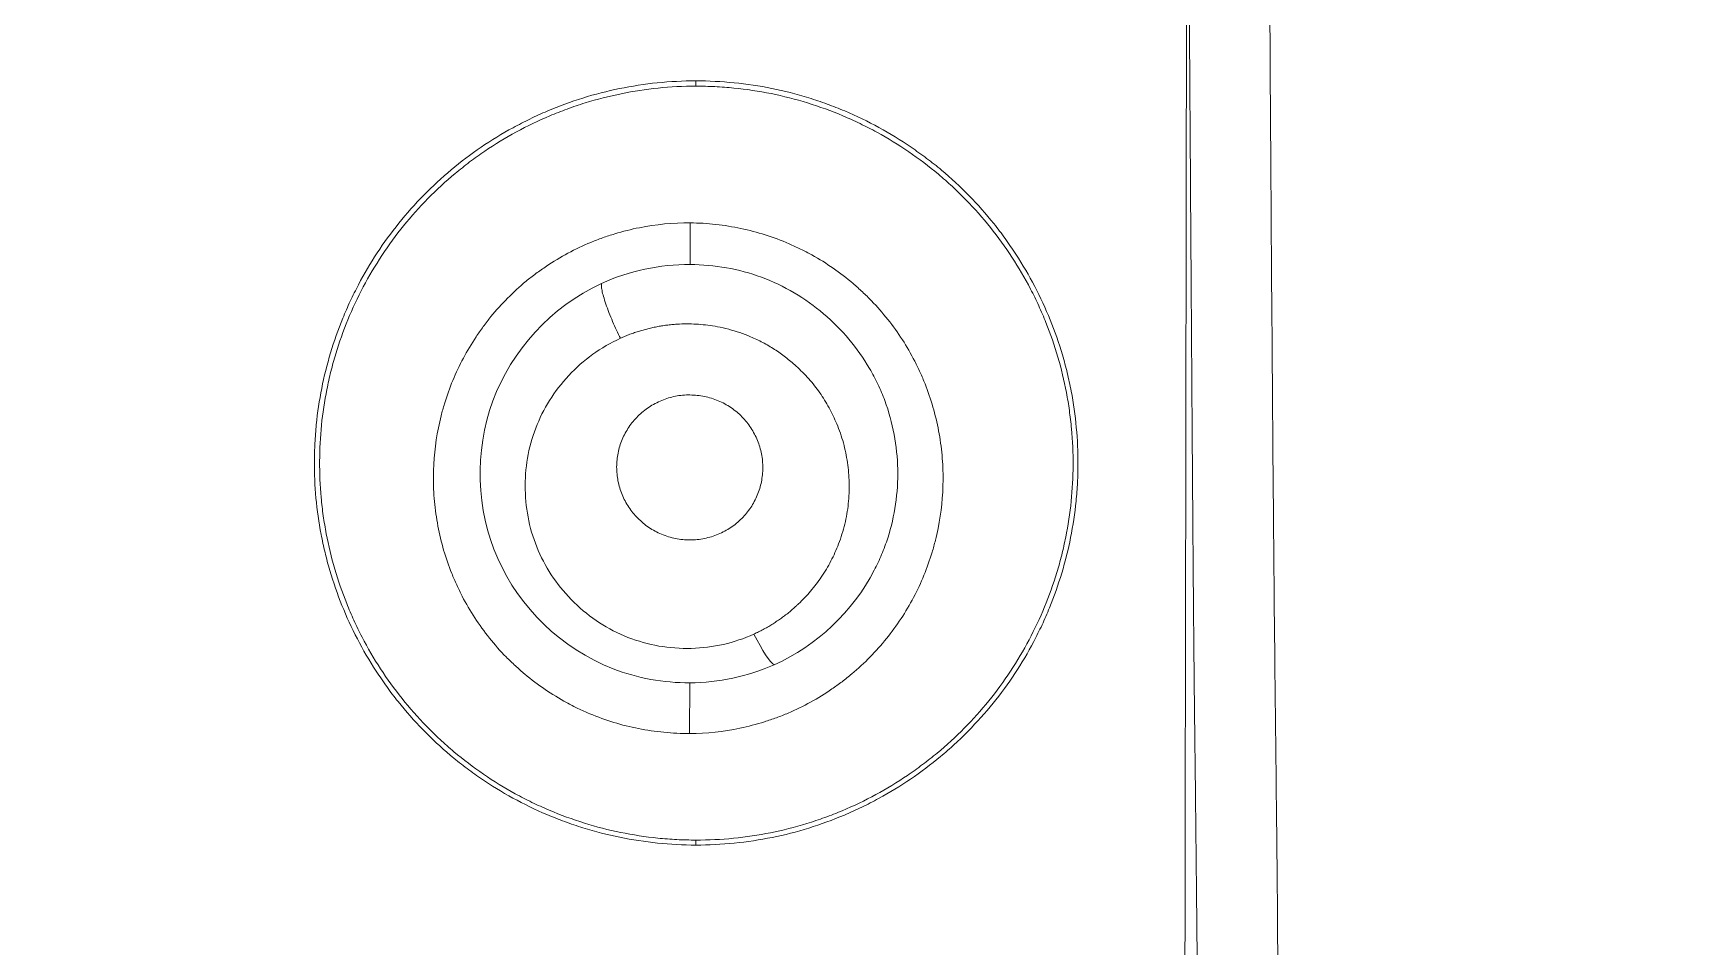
# Model space of a CAD drawing. Extents: x 541 to 1062, y 0 to 382.
# Drawn here: x 886.63 to 896.96, y 237.93 to 243.62 of the extents above; entities that cross this region are included whole.
import ezdxf

# ---------------------------------------------------------------- set-up
doc = ezdxf.new("R2010")
doc.units = 0
doc.header["$LTSCALE"] = 10
doc.header["$MEASUREMENT"] = 0
doc.layers.add('1', color=7, linetype='CONTINUOUS')

msp = doc.modelspace()

# ---------------------------------------------------------------- linework, layer by layer
at = {"layer": '1', "color": 7, "linetype": 'Continuous', "lineweight": 13}
for p, q in [((890.76, 243.324), (890.76, 243.291)), ((890.724, 242.181), (890.725, 242.439)), ((890.722, 239.573), (890.721, 239.258)), ((890.76, 238.563), (890.76, 238.594))]:
    msp.add_line(p, q, dxfattribs=at)
at = {"layer": '1', "color": 7, "linetype": 'Continuous', "lineweight": 18}
for radius, start, end in [(45.353, 90, 267.6206), (45.353, 272.3738, 90), (41.78, 282.5334, 97.4666), (41.2, 90, 267.3523), (41.2, 272.6477, 90), (41.78, 102.5334, 267.3912)]:
    msp.add_arc((895.7, 276.074), radius, start, end, dxfattribs=at)
at = {"layer": '1', "color": 7, "linetype": 'Continuous', "lineweight": 13}
msp.add_ellipse((891.132, 239.958), major_axis=(0.124, -0.273), ratio=0.145294, start_param=4.944851, end_param=6.106534, dxfattribs=at)
at = {"layer": '1', "color": 7, "linetype": 'Continuous', "lineweight": 18}
msp.add_rational_spline([(928.153, 243.621), (962.121, 277.589), (943.738, 321.97), (895.7, 321.97)], [1, 0.588455621576, 0.588455621576, 1], degree=3, dxfattribs=at)
at = {"layer": '1', "color": 7, "linetype": 'Continuous', "lineweight": 13}
for points, degree, knots in [([(893.803, 233.752), (891.665, 233.848), (889.534, 234.106), (884.716, 235.064), (882.05, 235.873), (876.926, 237.995), (874.469, 239.309), (869.858, 242.39), (867.704, 244.157), (863.783, 248.078), (862.015, 250.232), (858.934, 254.843), (857.621, 257.3), (855.499, 262.424), (854.69, 265.09), (853.608, 270.529), (853.335, 273.302), (853.335, 276.074)], 3, [0, 0, 0, 0, 0.099316, 0.099316, 0.227986, 0.227986, 0.356655, 0.356655, 0.485324, 0.485324, 0.613993, 0.613993, 0.742662, 0.742662, 0.871331, 0.871331, 1, 1, 1, 1]), ([(894.367, 227.368), (894.368, 227.39), (894.37, 227.435), (894.371, 227.495), (894.372, 227.544), (894.372, 227.57), (894.375, 227.711), (894.377, 227.924), (894.38, 228.225), (894.381, 228.362), (894.382, 228.455), (894.382, 228.503), (894.385, 228.937), (894.389, 229.6), (894.391, 230.441), (894.392, 230.869), (894.393, 231.053), (894.393, 231.175), (894.393, 231.237), (894.394, 231.789), (894.395, 232.534), (894.395, 233.415), (894.395, 233.796), (894.395, 234.05), (894.395, 234.178), (894.395, 234.561), (894.395, 234.946), (894.395, 235.399), (894.394, 235.596), (894.394, 235.727), (894.394, 235.792), (894.393, 236.123), (894.393, 236.531), (894.391, 236.934), (894.39, 237.199), (894.39, 237.329), (894.387, 237.965), (894.384, 238.366), (894.38, 238.751), (894.379, 238.793), (894.378, 238.876), (894.377, 238.999), (894.374, 239.277), (894.371, 239.509), (894.369, 239.706), (894.369, 239.746), (894.368, 239.827), (894.366, 239.949), (894.364, 240.242), (894.358, 240.859), (894.354, 241.433), (894.351, 241.881), (894.35, 241.931), (894.349, 242.031), (894.348, 242.181), (894.346, 242.534), (894.341, 243.248), (894.332, 244.7), (894.324, 245.963), (894.319, 246.791)], 3, [0, 0, 0, 0, 0.013839, 0.021922, 0.021922, 0.030005, 0.030005, 0.062338, 0.078505, 0.086588, 0.086588, 0.094671, 0.094671, 0.159338, 0.191671, 0.207837, 0.215921, 0.215921, 0.224004, 0.224004, 0.28867, 0.321004, 0.33717, 0.33717, 0.353337, 0.353337, 0.38567, 0.401836, 0.40992, 0.40992, 0.418003, 0.418003, 0.450336, 0.466503, 0.466503, 0.482669, 0.482669, 0.547336, 0.547336, 0.555419, 0.555419, 0.563502, 0.579669, 0.612002, 0.612002, 0.620085, 0.620085, 0.628169, 0.644335, 0.676668, 0.741335, 0.741335, 0.749418, 0.749418, 0.757501, 0.773668, 0.806001, 0.870667, 1, 1, 1, 1]), ([(893.861, 227.809), (893.873, 227.721), (893.882, 228.859), (893.89, 229.809), (893.893, 231.33), (893.896, 232.664), (893.895, 234.154), (893.895, 235.989), (893.89, 236.998), (893.888, 237.566), (893.882, 238.141), (893.877, 238.648), (893.872, 239.093), (893.863, 239.768), (893.853, 241.247), (893.846, 242.256), (893.836, 243.78), (893.824, 245.659), (893.821, 246.11)], 2, [0, 0, 0, 0.125, 0.125, 0.25, 0.25, 0.375, 0.375, 0.5, 0.5, 0.5625, 0.5625, 0.625, 0.625, 0.75, 0.75, 0.892857, 0.892857, 1, 1, 1]), ([(891.247, 239.686), (891.517, 239.806), (891.765, 240.044), (891.904, 240.34), (891.932, 240.407), (891.945, 240.441), (891.978, 240.545), (892.027, 240.757), (892.021, 241.051), (891.963, 241.263), (891.925, 241.366), (891.911, 241.4), (891.879, 241.467), (891.792, 241.631), (891.622, 241.834), (891.438, 241.965), (891.308, 242.042), (891.24, 242.074), (891.027, 242.153), (890.876, 242.179), (890.724, 242.18)], 3, [0, 0, 0, 0, 0.25, 0.28125, 0.28125, 0.3125, 0.3125, 0.375, 0.5, 0.5625, 0.5625, 0.59375, 0.59375, 0.625, 0.75, 0.8125, 0.8125, 0.875, 0.875, 1, 1, 1, 1]), ([(890.172, 242.062), (889.854, 241.915), (889.611, 241.645), (889.378, 241.014), (889.389, 240.655), (889.66, 240.042), (889.921, 239.787), (890.396, 239.602), (890.559, 239.573), (890.722, 239.574)], 3, [0, 0, 0, 0, 0.287864, 0.287864, 0.575729, 0.575729, 0.863593, 0.863593, 1, 1, 1, 1]), ([(890.172, 242.062), (890.171, 242.058), (890.17, 242.053), (890.171, 242.038), (890.173, 242.029), (890.177, 242.007), (890.18, 241.994), (890.188, 241.966), (890.193, 241.95), (890.205, 241.916), (890.211, 241.898), (890.225, 241.862), (890.233, 241.843), (890.249, 241.806), (890.257, 241.788), (890.273, 241.753), (890.281, 241.736), (890.289, 241.72)], 3, [0, 0, 0, 0, 0.125, 0.125, 0.25, 0.25, 0.375, 0.375, 0.5, 0.5, 0.625, 0.625, 0.75, 0.75, 0.875, 0.875, 1, 1, 1, 1])]:
    msp.add_open_spline(points, degree=degree, knots=knots, dxfattribs=at)
at = {"layer": '1', "color": 7, "linetype": 'Continuous', "lineweight": 18}
for points, knots in [([(893.804, 235.386), (893.769, 235.388), (893.7, 235.391), (893.596, 235.397), (893.491, 235.403), (893.386, 235.409), (893.281, 235.416), (893.174, 235.423), (893.068, 235.43), (892.961, 235.438), (892.853, 235.446), (892.745, 235.454), (892.636, 235.463), (892.527, 235.471), (892.417, 235.481), (892.307, 235.49), (892.197, 235.5), (892.086, 235.51), (891.974, 235.521), (891.862, 235.532), (891.749, 235.543), (891.636, 235.555), (891.523, 235.567), (891.409, 235.58), (891.294, 235.592), (891.179, 235.606), (891.064, 235.619), (890.948, 235.633), (890.832, 235.648), (890.715, 235.662), (890.598, 235.678), (890.48, 235.693), (890.362, 235.709), (890.243, 235.726), (890.124, 235.743), (890.004, 235.76), (889.884, 235.778), (889.764, 235.796), (889.643, 235.814), (889.521, 235.833), (889.399, 235.853), (889.277, 235.873), (889.154, 235.893), (889.031, 235.914), (888.907, 235.935), (888.783, 235.957), (888.659, 235.979), (888.534, 236.002), (888.408, 236.025), (888.282, 236.049), (888.156, 236.073), (888.029, 236.098), (887.902, 236.123), (887.775, 236.149), (887.647, 236.175), (887.518, 236.202), (887.389, 236.229), (887.26, 236.257), (887.13, 236.285), (887, 236.314), (886.87, 236.344), (886.739, 236.374), (886.608, 236.404), (886.476, 236.435), (886.344, 236.467), (886.211, 236.499), (886.079, 236.532), (885.945, 236.565), (885.812, 236.599), (885.678, 236.633), (885.543, 236.668), (885.408, 236.704), (885.273, 236.74), (885.138, 236.777), (885.002, 236.815), (884.865, 236.853), (884.729, 236.891), (884.592, 236.931), (884.454, 236.971), (884.317, 237.011), (884.179, 237.052), (884.04, 237.094), (883.902, 237.137), (883.762, 237.18), (883.623, 237.224), (883.483, 237.268), (883.343, 237.313), (883.203, 237.359), (883.062, 237.405), (882.921, 237.452), (882.78, 237.5), (882.638, 237.549), (882.496, 237.598), (882.354, 237.648), (882.211, 237.698), (882.068, 237.75), (881.925, 237.802), (881.782, 237.854), (881.638, 237.908), (881.494, 237.962), (881.35, 238.017), (881.205, 238.072), (881.06, 238.129), (880.915, 238.186), (880.77, 238.243), (880.624, 238.302), (880.478, 238.361), (880.332, 238.421), (880.186, 238.482), (880.039, 238.544), (879.893, 238.606), (879.746, 238.67), (879.598, 238.734), (879.451, 238.798), (879.303, 238.864), (879.155, 238.93), (879.007, 238.997), (878.859, 239.065), (878.71, 239.134), (878.562, 239.204), (878.413, 239.274), (878.264, 239.345), (878.115, 239.417), (877.965, 239.49), (877.816, 239.564), (877.666, 239.638), (877.516, 239.714), (877.366, 239.79), (877.216, 239.867), (877.066, 239.945), (876.916, 240.024), (876.765, 240.104), (876.615, 240.184), (876.342, 240.332), (875.918, 240.566), (875.316, 240.912), (874.63, 241.323), (873.863, 241.805), (873.019, 242.364), (872.104, 243.006), (871.122, 243.737), (870.081, 244.565), (869.237, 245.285), (868.61, 245.847), (868.221, 246.206), (867.86, 246.546), (867.527, 246.868), (867.221, 247.171), (866.941, 247.453), (866.687, 247.714), (866.458, 247.953), (866.253, 248.17), (866.073, 248.365), (865.915, 248.536), (865.8, 248.662), (865.716, 248.755), (865.653, 248.825), (865.581, 248.904), (865.501, 248.992), (865.413, 249.09), (865.316, 249.197), (865.211, 249.314), (865.098, 249.441), (864.978, 249.578), (864.849, 249.725), (864.713, 249.882), (864.569, 250.049), (864.419, 250.226), (864.285, 250.385), (864.171, 250.522), (864.081, 250.632), (863.992, 250.741), (863.906, 250.85), (863.821, 250.957), (863.738, 251.063), (863.658, 251.167), (863.579, 251.271), (863.502, 251.373), (863.428, 251.475), (863.355, 251.575), (863.284, 251.674), (863.215, 251.771), (863.147, 251.868), (863.082, 251.963), (863.018, 252.057), (862.957, 252.149), (862.917, 252.211), (862.897, 252.241)], [0, 0, 0, 0, 0.002851, 0.005716, 0.008595, 0.011488, 0.014396, 0.017317, 0.020253, 0.023203, 0.026167, 0.029146, 0.032139, 0.035145, 0.038166, 0.041202, 0.044251, 0.047315, 0.050392, 0.053484, 0.056591, 0.059711, 0.062845, 0.065994, 0.069157, 0.072334, 0.075525, 0.078731, 0.081951, 0.085184, 0.088432, 0.091695, 0.094971, 0.098261, 0.101566, 0.104885, 0.108218, 0.111565, 0.114927, 0.118302, 0.121692, 0.125096, 0.128514, 0.131947, 0.135393, 0.138854, 0.142329, 0.145818, 0.149321, 0.152838, 0.15637, 0.159915, 0.163475, 0.167049, 0.170637, 0.17424, 0.177856, 0.181487, 0.185132, 0.188791, 0.192464, 0.196151, 0.199853, 0.203568, 0.207298, 0.211042, 0.2148, 0.218573, 0.222359, 0.22616, 0.229975, 0.233803, 0.237647, 0.241504, 0.245375, 0.249261, 0.25316, 0.257074, 0.261002, 0.264944, 0.268901, 0.272871, 0.276856, 0.280855, 0.284867, 0.288894, 0.292936, 0.296991, 0.30106, 0.305144, 0.309242, 0.313354, 0.31748, 0.32162, 0.325774, 0.329943, 0.334125, 0.338322, 0.342533, 0.346758, 0.350997, 0.35525, 0.359518, 0.363799, 0.368095, 0.372405, 0.376729, 0.381067, 0.385419, 0.389785, 0.394166, 0.39856, 0.402969, 0.407392, 0.411829, 0.41628, 0.420745, 0.425224, 0.429718, 0.434225, 0.438747, 0.443283, 0.447833, 0.452397, 0.456975, 0.461567, 0.466173, 0.470794, 0.475429, 0.480077, 0.48474, 0.489417, 0.494108, 0.498813, 0.514953, 0.534007, 0.555974, 0.580855, 0.608646, 0.639348, 0.672958, 0.709473, 0.748894, 0.764333, 0.778867, 0.792493, 0.805214, 0.817029, 0.827938, 0.837941, 0.847039, 0.855232, 0.862519, 0.868901, 0.874379, 0.876615, 0.879198, 0.882128, 0.885404, 0.889026, 0.892995, 0.897311, 0.901974, 0.906984, 0.91234, 0.918043, 0.924094, 0.930491, 0.937236, 0.941212, 0.945131, 0.948992, 0.952795, 0.956541, 0.96023, 0.96386, 0.967433, 0.970949, 0.974407, 0.977807, 0.98115, 0.984435, 0.987663, 0.990833, 0.993946, 0.997002, 1, 1, 1, 1]), ([(893.824, 230.217), (893.692, 230.223), (893.56, 230.229), (893.052, 230.254), (892.487, 230.289), (891.828, 230.342), (891.545, 230.367), (891.357, 230.385), (891.263, 230.394), (890.415, 230.478), (889.666, 230.571), (888.178, 230.793), (887.439, 230.922), (885.971, 231.216), (884.512, 231.544), (882.353, 232.143), (880.222, 232.848), (878.821, 233.389), (877.777, 233.821), (877.258, 234.044), (876.74, 234.278), (876.482, 234.396), (876.396, 234.436), (876.225, 234.516), (875.454, 234.878), (874.697, 235.26), (873.372, 235.969), (872.069, 236.709), (870.808, 237.508), (869.567, 238.338), (868.347, 239.198), (866.58, 240.576), (865.444, 241.556), (864.33, 242.565), (863.783, 243.085), (863.247, 243.621)], [0, 0, 0, 0, 0.011597, 0.011597, 0.044544, 0.061017, 0.069254, 0.069254, 0.077491, 0.077491, 0.143384, 0.143384, 0.209278, 0.209278, 0.275171, 0.341065, 0.406958, 0.472852, 0.472852, 0.505799, 0.522272, 0.522272, 0.530509, 0.530509, 0.538745, 0.604639, 0.604639, 0.670532, 0.736426, 0.736426, 0.802319, 0.868213, 0.934106, 0.934106, 1, 1, 1, 1]), ([(890.76, 238.563), (890.679, 238.563), (890.52, 238.572), (890.286, 238.607), (890.132, 238.647), (890.018, 238.682), (889.98, 238.695), (889.905, 238.723), (889.868, 238.737), (889.759, 238.784), (889.617, 238.852), (889.483, 238.935), (889.385, 239.002), (889.353, 239.025), (889.29, 239.073), (889.259, 239.097), (889.169, 239.173), (889.055, 239.28), (888.952, 239.396), (888.879, 239.487), (888.855, 239.518), (888.81, 239.582), (888.788, 239.614), (888.724, 239.712), (888.646, 239.846), (888.55, 240.055), (888.5, 240.2), (888.467, 240.311), (888.457, 240.349), (888.439, 240.424), (888.431, 240.461), (888.409, 240.574), (888.388, 240.724), (888.381, 240.876), (888.382, 240.991), (888.383, 241.029), (888.387, 241.106), (888.39, 241.144), (888.401, 241.258), (888.424, 241.409), (888.479, 241.63), (888.53, 241.774), (888.566, 241.863), (888.574, 241.881), (888.589, 241.916), (888.597, 241.934), (888.622, 241.986), (888.639, 242.02), (888.692, 242.122), (888.77, 242.254), (888.86, 242.378), (888.957, 242.498), (889.009, 242.556), (889.118, 242.667), (889.175, 242.72), (889.295, 242.82), (889.418, 242.913), (889.551, 242.995), (889.655, 243.051), (889.69, 243.069), (889.743, 243.095), (889.761, 243.104), (889.797, 243.12), (889.888, 243.16), (890.054, 243.221), (890.207, 243.26), (890.361, 243.291), (890.44, 243.304), (890.599, 243.32), (890.679, 243.324), (890.76, 243.324)], [0, 0, 0, 0, 0.03125, 0.0625, 0.09375, 0.09375, 0.109375, 0.109375, 0.125, 0.125, 0.15625, 0.1875, 0.1875, 0.203125, 0.203125, 0.21875, 0.21875, 0.25, 0.28125, 0.28125, 0.296875, 0.296875, 0.3125, 0.3125, 0.34375, 0.375, 0.40625, 0.40625, 0.421875, 0.421875, 0.4375, 0.4375, 0.46875, 0.5, 0.5, 0.515625, 0.515625, 0.53125, 0.53125, 0.5625, 0.59375, 0.625, 0.625, 0.632813, 0.632813, 0.640625, 0.640625, 0.65625, 0.65625, 0.6875, 0.71875, 0.71875, 0.75, 0.75, 0.78125, 0.78125, 0.8125, 0.84375, 0.84375, 0.859375, 0.859375, 0.867187, 0.867187, 0.875, 0.90625, 0.9375, 0.9375, 0.96875, 0.96875, 1, 1, 1, 1]), ([(890.76, 243.291), (890.681, 243.291), (890.602, 243.287), (890.448, 243.271), (890.294, 243.248), (890.143, 243.209), (890.032, 243.175), (889.994, 243.162), (889.921, 243.135), (889.885, 243.121), (889.778, 243.076), (889.639, 243.009), (889.507, 242.929), (889.412, 242.864), (889.381, 242.842), (889.334, 242.807), (889.319, 242.795), (889.289, 242.771), (889.214, 242.71), (889.087, 242.593), (888.935, 242.424), (888.845, 242.301), (888.761, 242.173), (888.722, 242.107), (888.651, 241.974), (888.587, 241.837), (888.537, 241.695), (888.504, 241.587), (888.494, 241.55), (888.475, 241.476), (888.467, 241.439), (888.43, 241.254), (888.415, 241.105), (888.414, 240.879), (888.417, 240.804), (888.426, 240.709), (888.428, 240.69), (888.432, 240.652), (888.439, 240.595), (888.449, 240.54), (888.47, 240.428), (888.505, 240.282), (888.555, 240.139), (888.597, 240.033), (888.612, 239.998), (888.644, 239.928), (888.661, 239.893), (888.714, 239.791), (888.791, 239.659), (888.925, 239.474), (889.027, 239.359), (889.094, 239.289), (889.108, 239.276), (889.136, 239.248), (889.15, 239.235), (889.193, 239.195), (889.222, 239.169), (889.311, 239.095), (889.434, 239.001), (889.565, 238.92), (889.668, 238.864), (889.702, 238.846), (889.773, 238.812), (889.809, 238.796), (889.917, 238.75), (890.064, 238.696), (890.29, 238.638), (890.445, 238.614), (890.562, 238.602), (890.602, 238.599), (890.681, 238.595), (890.72, 238.594), (890.76, 238.594)], [0, 0, 0, 0, 0.03125, 0.03125, 0.0625, 0.09375, 0.09375, 0.109375, 0.109375, 0.125, 0.125, 0.15625, 0.1875, 0.1875, 0.203125, 0.203125, 0.210937, 0.210937, 0.21875, 0.25, 0.28125, 0.3125, 0.3125, 0.34375, 0.34375, 0.375, 0.40625, 0.40625, 0.421875, 0.421875, 0.4375, 0.4375, 0.5, 0.5, 0.53125, 0.53125, 0.539062, 0.539062, 0.546875, 0.5625, 0.5625, 0.59375, 0.625, 0.625, 0.640625, 0.640625, 0.65625, 0.65625, 0.6875, 0.71875, 0.75, 0.75, 0.757812, 0.757812, 0.765625, 0.765625, 0.78125, 0.78125, 0.8125, 0.84375, 0.84375, 0.859375, 0.859375, 0.875, 0.875, 0.90625, 0.9375, 0.96875, 0.96875, 0.984375, 0.984375, 1, 1, 1, 1]), ([(890.76, 243.324), (890.84, 243.324), (890.919, 243.32), (891.077, 243.304), (891.234, 243.281), (891.387, 243.242), (891.502, 243.206), (891.54, 243.193), (891.615, 243.166), (891.651, 243.152), (891.761, 243.105), (891.903, 243.037), (892.037, 242.955), (892.134, 242.888), (892.167, 242.865), (892.23, 242.817), (892.261, 242.793), (892.351, 242.717), (892.466, 242.611), (892.569, 242.495), (892.642, 242.404), (892.665, 242.373), (892.711, 242.309), (892.733, 242.277), (892.797, 242.179), (892.876, 242.045), (892.972, 241.836), (893.023, 241.691), (893.056, 241.579), (893.066, 241.542), (893.084, 241.467), (893.092, 241.429), (893.114, 241.316), (893.135, 241.165), (893.142, 241.012), (893.142, 240.898), (893.141, 240.859), (893.137, 240.783), (893.134, 240.744), (893.122, 240.629), (893.1, 240.478), (893.044, 240.256), (892.993, 240.112), (892.957, 240.023), (892.949, 240.005), (892.934, 239.969), (892.926, 239.952), (892.901, 239.899), (892.884, 239.865), (892.83, 239.762), (892.752, 239.63), (892.661, 239.506), (892.564, 239.386), (892.512, 239.329), (892.43, 239.245), (892.402, 239.218), (892.344, 239.165), (892.315, 239.139), (892.225, 239.065), (892.101, 238.971), (891.968, 238.89), (891.865, 238.834), (891.83, 238.816), (891.776, 238.79), (891.758, 238.782), (891.722, 238.765), (891.631, 238.726), (891.465, 238.665), (891.313, 238.626), (891.158, 238.595), (891.079, 238.583), (890.92, 238.567), (890.84, 238.563), (890.76, 238.563)], [0, 0, 0, 0, 0.03125, 0.03125, 0.0625, 0.09375, 0.09375, 0.109375, 0.109375, 0.125, 0.125, 0.15625, 0.1875, 0.1875, 0.203125, 0.203125, 0.21875, 0.21875, 0.25, 0.28125, 0.28125, 0.296875, 0.296875, 0.3125, 0.3125, 0.34375, 0.375, 0.40625, 0.40625, 0.421875, 0.421875, 0.4375, 0.4375, 0.46875, 0.5, 0.5, 0.515625, 0.515625, 0.53125, 0.53125, 0.5625, 0.59375, 0.625, 0.625, 0.632813, 0.632813, 0.640625, 0.640625, 0.65625, 0.65625, 0.6875, 0.71875, 0.71875, 0.75, 0.75, 0.765625, 0.765625, 0.78125, 0.78125, 0.8125, 0.84375, 0.84375, 0.859375, 0.859375, 0.867188, 0.867188, 0.875, 0.90625, 0.9375, 0.9375, 0.96875, 0.96875, 1, 1, 1, 1]), ([(890.76, 238.594), (890.839, 238.594), (890.917, 238.597), (891.072, 238.613), (891.226, 238.636), (891.377, 238.674), (891.489, 238.709), (891.527, 238.721), (891.6, 238.748), (891.636, 238.762), (891.744, 238.807), (891.883, 238.874), (892.015, 238.954), (892.11, 239.018), (892.142, 239.041), (892.188, 239.076), (892.204, 239.088), (892.234, 239.112), (892.309, 239.172), (892.436, 239.289), (892.538, 239.402), (892.634, 239.52), (892.679, 239.582), (892.763, 239.71), (892.802, 239.775), (892.873, 239.909), (892.937, 240.045), (892.988, 240.188), (893.021, 240.296), (893.031, 240.333), (893.05, 240.407), (893.058, 240.444), (893.095, 240.63), (893.111, 240.779), (893.112, 241.005), (893.109, 241.081), (893.1, 241.176), (893.098, 241.195), (893.093, 241.233), (893.086, 241.289), (893.077, 241.345), (893.056, 241.457), (893.02, 241.604), (892.971, 241.747), (892.928, 241.853), (892.913, 241.888), (892.881, 241.958), (892.864, 241.993), (892.811, 242.095), (892.733, 242.227), (892.599, 242.413), (892.497, 242.528), (892.416, 242.611), (892.388, 242.639), (892.33, 242.692), (892.301, 242.717), (892.212, 242.792), (892.089, 242.885), (891.957, 242.966), (891.854, 243.023), (891.819, 243.04), (891.748, 243.075), (891.712, 243.091), (891.604, 243.137), (891.457, 243.19), (891.23, 243.248), (891.075, 243.272), (890.957, 243.283), (890.918, 243.286), (890.839, 243.29), (890.799, 243.291), (890.76, 243.291)], [0, 0, 0, 0, 0.03125, 0.03125, 0.0625, 0.09375, 0.09375, 0.109375, 0.109375, 0.125, 0.125, 0.15625, 0.1875, 0.1875, 0.203125, 0.203125, 0.210938, 0.210938, 0.21875, 0.25, 0.28125, 0.28125, 0.3125, 0.3125, 0.34375, 0.34375, 0.375, 0.40625, 0.40625, 0.421875, 0.421875, 0.4375, 0.4375, 0.5, 0.5, 0.53125, 0.53125, 0.539062, 0.539062, 0.546875, 0.5625, 0.5625, 0.59375, 0.625, 0.625, 0.640625, 0.640625, 0.65625, 0.65625, 0.6875, 0.71875, 0.75, 0.75, 0.765625, 0.765625, 0.78125, 0.78125, 0.8125, 0.84375, 0.84375, 0.859375, 0.859375, 0.875, 0.875, 0.90625, 0.9375, 0.96875, 0.96875, 0.984375, 0.984375, 1, 1, 1, 1]), ([(890.725, 242.439), (890.617, 242.44), (890.512, 242.43), (890.356, 242.399), (890.305, 242.386), (890.229, 242.363), (890.203, 242.355), (890.153, 242.337), (890.129, 242.328), (890.007, 242.277), (889.915, 242.228), (889.806, 242.154), (889.784, 242.139), (889.742, 242.108), (889.721, 242.092), (889.661, 242.042), (889.584, 241.971), (889.515, 241.895), (889.466, 241.835), (889.45, 241.814), (889.419, 241.772), (889.404, 241.751), (889.332, 241.643), (889.284, 241.552), (889.225, 241.41), (889.208, 241.362), (889.185, 241.288), (889.178, 241.263), (889.166, 241.213), (889.16, 241.188), (889.135, 241.062), (889.124, 240.96), (889.123, 240.807), (889.125, 240.755), (889.135, 240.652), (889.142, 240.601), (889.171, 240.45), (889.199, 240.351), (889.248, 240.231), (889.258, 240.207), (889.28, 240.16), (889.291, 240.136), (889.327, 240.067), (889.354, 240.022), (889.438, 239.892), (889.503, 239.81), (889.596, 239.716), (889.615, 239.698), (889.654, 239.662), (889.673, 239.644), (889.734, 239.594), (889.818, 239.53), (889.908, 239.476), (889.977, 239.438), (890.001, 239.425), (890.049, 239.402), (890.074, 239.391), (890.197, 239.34), (890.298, 239.309), (890.428, 239.283), (890.454, 239.279), (890.507, 239.271), (890.534, 239.268), (890.614, 239.26), (890.668, 239.257), (890.721, 239.258)], [0, 0, 0, 0, 0.0625, 0.0625, 0.09375, 0.09375, 0.109375, 0.109375, 0.125, 0.125, 0.1875, 0.1875, 0.203125, 0.203125, 0.21875, 0.21875, 0.25, 0.28125, 0.28125, 0.296875, 0.296875, 0.3125, 0.3125, 0.375, 0.375, 0.40625, 0.40625, 0.421875, 0.421875, 0.4375, 0.4375, 0.5, 0.5, 0.53125, 0.53125, 0.5625, 0.5625, 0.625, 0.625, 0.640625, 0.640625, 0.65625, 0.65625, 0.6875, 0.6875, 0.75, 0.75, 0.765625, 0.765625, 0.78125, 0.78125, 0.8125, 0.84375, 0.84375, 0.859375, 0.859375, 0.875, 0.875, 0.9375, 0.9375, 0.953125, 0.953125, 0.96875, 0.96875, 1, 1, 1, 1]), ([(890.721, 239.258), (890.828, 239.258), (890.932, 239.27), (891.086, 239.302), (891.137, 239.315), (891.212, 239.339), (891.237, 239.347), (891.287, 239.365), (891.311, 239.375), (891.431, 239.426), (891.522, 239.476), (891.629, 239.55), (891.65, 239.565), (891.692, 239.596), (891.712, 239.613), (891.772, 239.663), (891.81, 239.698), (891.917, 239.808), (891.982, 239.887), (892.067, 240.017), (892.093, 240.061), (892.141, 240.151), (892.184, 240.243), (892.218, 240.339), (892.24, 240.412), (892.247, 240.437), (892.259, 240.486), (892.265, 240.511), (892.29, 240.636), (892.3, 240.737), (892.301, 240.889), (892.299, 240.94), (892.292, 241.017), (892.289, 241.042), (892.282, 241.093), (892.278, 241.118), (892.254, 241.244), (892.226, 241.341), (892.179, 241.46), (892.169, 241.484), (892.147, 241.531), (892.136, 241.554), (892.1, 241.624), (892.075, 241.668), (891.991, 241.798), (891.927, 241.879), (891.836, 241.973), (891.818, 241.991), (891.779, 242.027), (891.76, 242.045), (891.7, 242.095), (891.617, 242.159), (891.529, 242.214), (891.46, 242.252), (891.437, 242.264), (891.389, 242.287), (891.365, 242.299), (891.243, 242.351), (891.143, 242.383), (890.989, 242.415), (890.937, 242.424), (890.858, 242.432), (890.831, 242.435), (890.778, 242.438), (890.751, 242.439), (890.725, 242.439)], [0, 0, 0, 0, 0.0625, 0.0625, 0.09375, 0.09375, 0.109375, 0.109375, 0.125, 0.125, 0.1875, 0.1875, 0.203125, 0.203125, 0.21875, 0.21875, 0.25, 0.25, 0.3125, 0.3125, 0.34375, 0.34375, 0.375, 0.40625, 0.40625, 0.421875, 0.421875, 0.4375, 0.4375, 0.5, 0.5, 0.53125, 0.53125, 0.546875, 0.546875, 0.5625, 0.5625, 0.625, 0.625, 0.640625, 0.640625, 0.65625, 0.65625, 0.6875, 0.6875, 0.75, 0.75, 0.765625, 0.765625, 0.78125, 0.78125, 0.8125, 0.84375, 0.84375, 0.859375, 0.859375, 0.875, 0.875, 0.9375, 0.9375, 0.96875, 0.96875, 0.984375, 0.984375, 1, 1, 1, 1]), ([(891.122, 239.877), (891.127, 239.88), (891.136, 239.884), (891.151, 239.891), (891.165, 239.898), (891.179, 239.906), (891.193, 239.913), (891.207, 239.921), (891.221, 239.929), (891.234, 239.937), (891.248, 239.946), (891.261, 239.955), (891.274, 239.964), (891.288, 239.973), (891.3, 239.982), (891.313, 239.992), (891.326, 240.001), (891.339, 240.011), (891.351, 240.022), (891.363, 240.032), (891.375, 240.043), (891.387, 240.054), (891.409, 240.074), (891.439, 240.104), (891.475, 240.145), (891.51, 240.188), (891.554, 240.249), (891.604, 240.332), (891.653, 240.442), (891.691, 240.562), (891.713, 240.69), (891.718, 240.819), (891.707, 240.946), (891.682, 241.069), (891.642, 241.183), (891.592, 241.288), (891.534, 241.382), (891.465, 241.469), (891.392, 241.542), (891.32, 241.603), (891.251, 241.652), (891.177, 241.695), (891.105, 241.729), (891.034, 241.756), (890.965, 241.777), (890.898, 241.792), (890.835, 241.802), (890.776, 241.808), (890.717, 241.81), (890.666, 241.81), (890.625, 241.807), (890.594, 241.804), (890.562, 241.8), (890.531, 241.795), (890.5, 241.789), (890.469, 241.782), (890.438, 241.774), (890.408, 241.765), (890.378, 241.756), (890.348, 241.745), (890.318, 241.733), (890.299, 241.724), (890.289, 241.72)], [0, 0, 0, 0, 0.005018, 0.01003, 0.015036, 0.020039, 0.02504, 0.030039, 0.035039, 0.040041, 0.045045, 0.050053, 0.055067, 0.060087, 0.065116, 0.070154, 0.075202, 0.080263, 0.085336, 0.090424, 0.095527, 0.100648, 0.105786, 0.123271, 0.140752, 0.15828, 0.175905, 0.213076, 0.250114, 0.291671, 0.33311, 0.375091, 0.415328, 0.455189, 0.495255, 0.530478, 0.565283, 0.600099, 0.635354, 0.66197, 0.688328, 0.714626, 0.741062, 0.763185, 0.785378, 0.807767, 0.826234, 0.844633, 0.86303, 0.881492, 0.891379, 0.901228, 0.911052, 0.920859, 0.930661, 0.940468, 0.95029, 0.960139, 0.970024, 0.979956, 0.989945, 1, 1, 1, 1]), ([(890.289, 241.72), (890.167, 241.665), (890.059, 241.586), (889.877, 241.392), (889.808, 241.281), (889.715, 241.038), (889.693, 240.911), (889.699, 240.644), (889.725, 240.519), (889.83, 240.277), (889.903, 240.17), (890.1, 239.979), (890.211, 239.906), (890.462, 239.808), (890.594, 239.785), (890.869, 239.792), (890.999, 239.822), (891.122, 239.877)], [0, 0, 0, 0, 0.125, 0.125, 0.25, 0.25, 0.375, 0.375, 0.5, 0.5, 0.625, 0.625, 0.75, 0.75, 0.875, 0.875, 1, 1, 1, 1]), ([(890.723, 240.464), (890.693, 240.464), (890.663, 240.467), (890.618, 240.476), (890.604, 240.479), (890.575, 240.488), (890.56, 240.494), (890.518, 240.511), (890.492, 240.525), (890.454, 240.55), (890.442, 240.559), (890.419, 240.579), (890.397, 240.599), (890.377, 240.621), (890.358, 240.644), (890.349, 240.656), (890.325, 240.693), (890.311, 240.72), (890.294, 240.76), (890.289, 240.774), (890.281, 240.802), (890.277, 240.817), (890.269, 240.86), (890.266, 240.889), (890.266, 240.933), (890.267, 240.948), (890.27, 240.977), (890.272, 240.991), (890.281, 241.034), (890.289, 241.062), (890.306, 241.103), (890.313, 241.116), (890.327, 241.142), (890.342, 241.167), (890.359, 241.191), (890.378, 241.213), (890.388, 241.224), (890.42, 241.256), (890.443, 241.275), (890.48, 241.299), (890.492, 241.307), (890.519, 241.321), (890.533, 241.327), (890.574, 241.345), (890.603, 241.353), (890.647, 241.362), (890.662, 241.364), (890.693, 241.367), (890.708, 241.368), (890.723, 241.367)], [0, 0, 0, 0, 0.0625, 0.0625, 0.09375, 0.09375, 0.125, 0.125, 0.1875, 0.1875, 0.21875, 0.21875, 0.25, 0.28125, 0.28125, 0.3125, 0.3125, 0.375, 0.375, 0.40625, 0.40625, 0.4375, 0.4375, 0.5, 0.5, 0.53125, 0.53125, 0.5625, 0.5625, 0.625, 0.625, 0.65625, 0.65625, 0.6875, 0.71875, 0.71875, 0.75, 0.75, 0.8125, 0.8125, 0.84375, 0.84375, 0.875, 0.875, 0.9375, 0.9375, 0.96875, 0.96875, 1, 1, 1, 1]), ([(890.723, 241.367), (890.754, 241.367), (890.784, 241.364), (890.828, 241.355), (890.842, 241.351), (890.871, 241.342), (890.886, 241.337), (890.927, 241.32), (890.953, 241.305), (890.991, 241.28), (891.003, 241.271), (891.026, 241.252), (891.037, 241.242), (891.068, 241.21), (891.087, 241.187), (891.119, 241.137), (891.133, 241.111), (891.149, 241.07), (891.154, 241.057), (891.163, 241.029), (891.166, 241.014), (891.175, 240.971), (891.177, 240.942), (891.177, 240.899), (891.176, 240.884), (891.173, 240.855), (891.171, 240.84), (891.163, 240.798), (891.154, 240.77), (891.137, 240.73), (891.131, 240.716), (891.117, 240.69), (891.11, 240.678), (891.085, 240.642), (891.067, 240.619), (891.025, 240.577), (891.002, 240.558), (890.965, 240.533), (890.953, 240.526), (890.926, 240.512), (890.913, 240.505), (890.871, 240.488), (890.843, 240.479), (890.784, 240.467), (890.754, 240.464), (890.723, 240.464)], [0, 0, 0, 0, 0.0625, 0.0625, 0.09375, 0.09375, 0.125, 0.125, 0.1875, 0.1875, 0.21875, 0.21875, 0.25, 0.25, 0.3125, 0.3125, 0.375, 0.375, 0.40625, 0.40625, 0.4375, 0.4375, 0.5, 0.5, 0.53125, 0.53125, 0.5625, 0.5625, 0.625, 0.625, 0.65625, 0.65625, 0.6875, 0.6875, 0.75, 0.75, 0.8125, 0.8125, 0.84375, 0.84375, 0.875, 0.875, 0.9375, 0.9375, 1, 1, 1, 1])]:
    msp.add_open_spline(points, degree=3, knots=knots, dxfattribs=at)
msp.add_open_spline([(893.804, 235.386), (893.811, 238.92), (893.817, 242.495), (893.821, 246.11)], degree=3, dxfattribs=at)
at = {"layer": '1', "color": 7, "linetype": 'Continuous', "lineweight": 13}
for points in [[(890.724, 242.18), (890.535, 242.181), (890.344, 242.141), (890.172, 242.062)], [(890.722, 239.574), (890.902, 239.575), (891.083, 239.612), (891.247, 239.686)]]:
    msp.add_open_spline(points, degree=3, dxfattribs=at)

doc.saveas('drawing.dxf')
